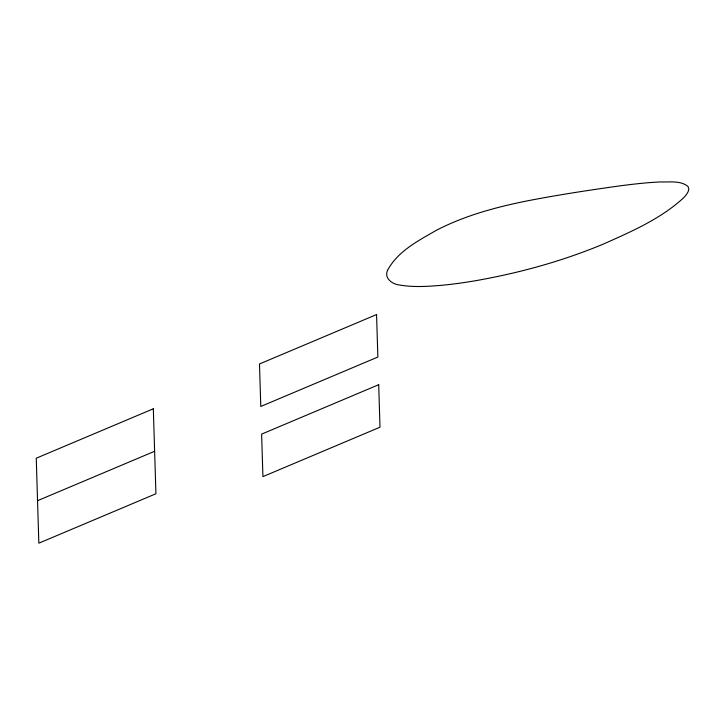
<?xml version="1.0" encoding="UTF-8"?>
<svg xmlns="http://www.w3.org/2000/svg" width="725" height="725" viewBox="0 0 725 725"><rect width="100%" height="100%" fill="white"/><g stroke="black" fill="none" stroke-linecap="round" stroke-linejoin="round"><path stroke-width="1.09" d="M37.546 500.694L154.624 451.276M387.558 270.307C383.815 278.4 392.578 284.399 399.738 285.034C413.603 287.453 427.777 286.438 441.715 285.297A410.966 89.646 -24 0 0 476.388 280.566C519.87 272.863 562.709 261.045 603.49 244.026C631.593 231.493 660.765 218.859 683.657 197.771A74.856 16.331 -24 0 0 688.75 188.573L687.943 186.407C680.458 180.326 669.664 182.301 660.683 181.939C646.555 182.537 632.508 184.213 618.488 186.053C587.178 190.476 555.885 195.206 524.864 201.36C494.432 207.586 464.118 215.923 436.423 230.278C418.334 240.664 397.753 251.212 387.558 270.307M153.328 408.791L36.25 458.209L38.842 543.179L155.92 493.761L153.328 408.791M376.565 314.559L259.487 363.977L260.782 406.462L377.861 357.044L376.565 314.559M378.704 384.703L261.625 434.13L262.921 476.615L380 427.197L378.704 384.703"/></g></svg>
